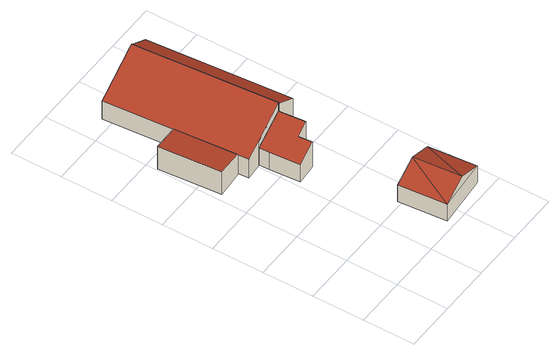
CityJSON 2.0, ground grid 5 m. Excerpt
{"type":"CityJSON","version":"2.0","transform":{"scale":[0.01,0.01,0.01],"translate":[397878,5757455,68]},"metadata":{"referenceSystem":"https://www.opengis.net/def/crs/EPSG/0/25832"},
"CityObjects":{
"building1":{"type":"Building","attributes":{"Gemeindeschluessel":"05515000","Geometrietyp2DReferenz":"3000","function":"51009_1610","roofType":"2100","measuredHeight":2.67},"geometry":[{"type":"Solid","lod":"2","boundaries":[[[[0,1,2,3]],[[4,5,1,0]],[[6,7,5,4]],[[3,2,7,6]],[[4,0,3,6]],[[1,5,7,2]]]],"semantics":{"surfaces":[{"type":"WallSurface"},{"type":"RoofSurface"},{"type":"GroundSurface"}],"values":[[0,0,0,0,1,2]]}}]},
"building2":{"type":"Building","attributes":{"Gemeindeschluessel":"05515000","Geometrietyp2DReferenz":"3000","function":"31001_2000","roofType":"2100","measuredHeight":3.5},"geometry":[{"type":"Solid","lod":"2","boundaries":[[[[8,9,10,11]],[[12,13,9,8]],[[14,15,13,12]],[[16,17,15,14]],[[18,19,17,16]],[[20,21,19,18]],[[11,10,21,20]],[[18,16,14,12,8,11,20]],[[9,13,15,17,19,21,10]]]],"semantics":{"surfaces":[{"type":"WallSurface"},{"type":"RoofSurface"},{"type":"GroundSurface"}],"values":[[0,0,0,0,0,0,0,1,2]]}}]},
"building3":{"type":"Building","attributes":{"Gemeindeschluessel":"05515000","Geometrietyp2DReferenz":"3000","function":"31001_1310","roofType":"3100","measuredHeight":2.97},"geometry":[{"type":"Solid","lod":"2","boundaries":[[[[22,23,24,25]],[[26,27,23,22]],[[28,29,27,26]],[[25,24,29,28]],[[22,30,26]],[[28,31,25]],[[25,31,30]],[[30,22,25]],[[31,28,26]],[[26,30,31]],[[23,27,29,24]]]],"semantics":{"surfaces":[{"type":"WallSurface"},{"type":"RoofSurface"},{"type":"GroundSurface"}],"values":[[0,0,0,0,0,0,1,1,1,1,2]]}}]},
"building4":{"type":"Building","attributes":{"Gemeindeschluessel":"05515000","Geometrietyp2DReferenz":"3000","function":"31001_2000","roofType":"2100","measuredHeight":4.42},"geometry":[{"type":"Solid","lod":"2","boundaries":[[[[32,33,34,35]],[[36,37,33,32]],[[38,39,37,36]],[[40,41,39,38]],[[42,43,41,40]],[[44,45,43,42]],[[46,47,45,44]],[[48,49,47,46]],[[50,51,49,48]],[[35,34,51,50]],[[48,46,44,42,40,38,36,32,35,50]],[[33,37,39,41,43,45,47,49,51,34]]]],"semantics":{"surfaces":[{"type":"WallSurface"},{"type":"RoofSurface"},{"type":"GroundSurface"}],"values":[[0,0,0,0,0,0,0,0,0,0,1,2]]}}]},
"building5":{"type":"Building","attributes":{"Gemeindeschluessel":"05515000","Geometrietyp2DReferenz":"3000","function":"51009_1610","roofType":"2100","measuredHeight":4.31},"geometry":[{"type":"Solid","lod":"2","boundaries":[[[[52,53,54,55]],[[56,57,53,52]],[[58,59,57,56]],[[55,54,59,58]],[[56,52,55,58]],[[53,57,59,54]]]],"semantics":{"surfaces":[{"type":"WallSurface"},{"type":"RoofSurface"},{"type":"GroundSurface"}],"values":[[0,0,0,0,1,2]]}}]}
},
"vertices":[
[282,2413,309],[282,2413,75],[13,2392,75],[13,2392,342],[329,1807,309],[329,1807,75],[62,1785,342],[62,1785,75],
[533,1321,292],[533,1321,93],[733,1337,93],[733,1337,383],[510,1615,292],[510,1615,93],[502,1714,292],[502,1714,93],[828,1739,441],[828,1739,93],[851,1479,442],[851,1479,93],[722,1467,383],[722,1467,93],
[808,541,261],[808,541,68],[850,72,68],[850,72,261],[1320,587,261],[1320,587,68],[1362,118,261],[1362,118,68],[1064,564,364],[1106,95,364],
[329,1807,302],[329,1807,90],[337,1701,90],[337,1701,302],[282,2413,303],[282,2413,90],[228,3089,303],[228,3089,90],[275,3093,325],[275,3093,90],[706,3129,524],[706,3129,90],[725,3131,533],[725,3131,90],[835,1740,533],[835,1740,90],[828,1739,529],[828,1739,90],[502,1714,378],[502,1714,90],
[835,1740,523],[835,1740,93],[1064,1752,93],[1064,1752,386],[725,3131,524],[725,3131,93],[955,3144,386],[955,3144,93]
]}
